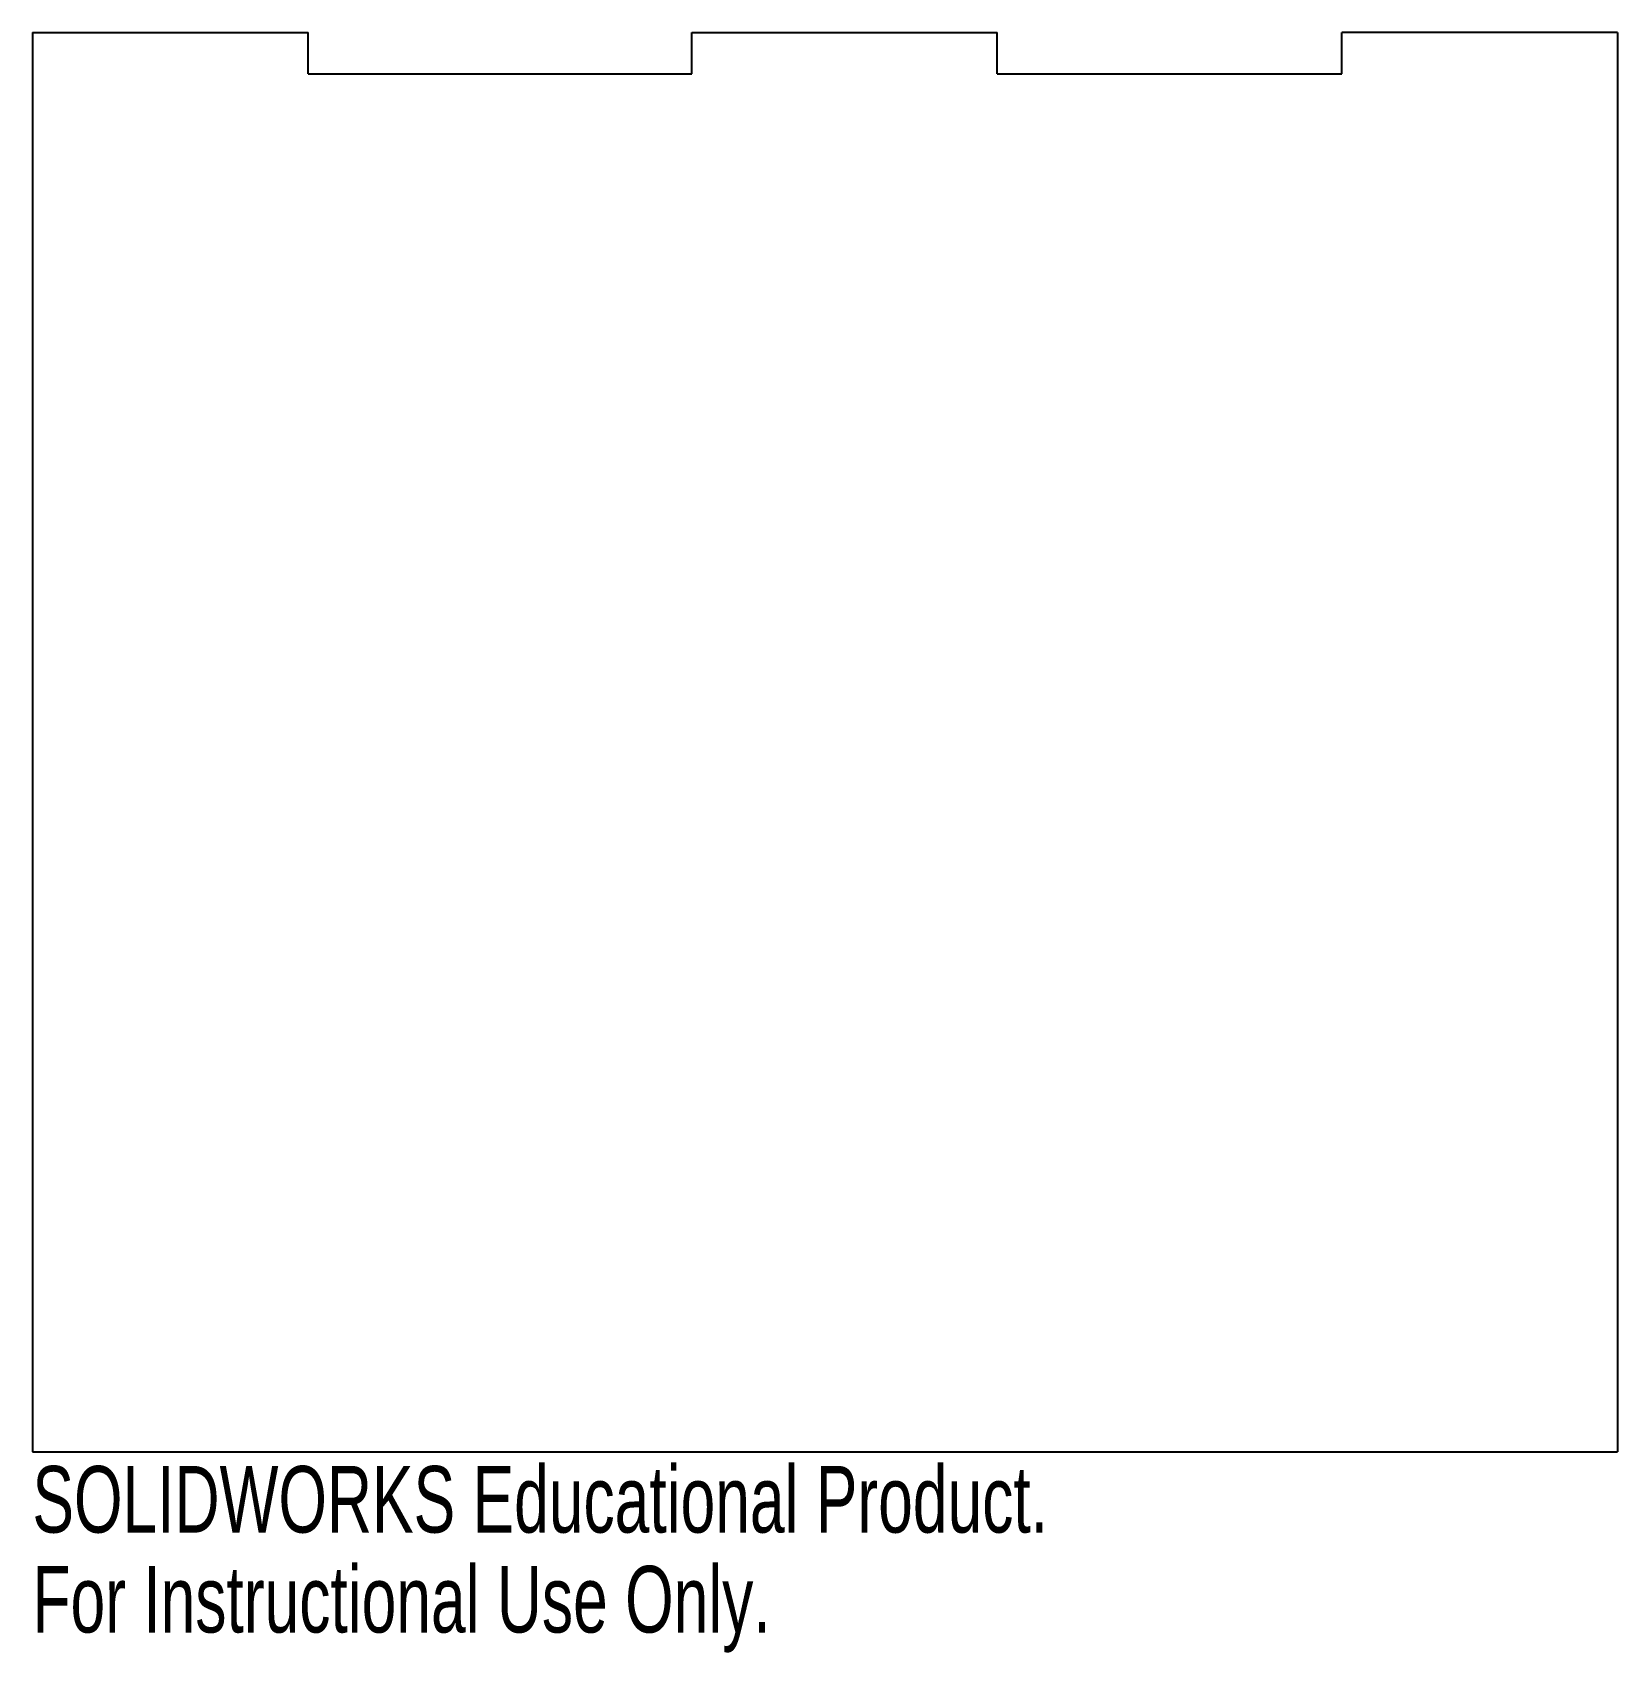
# Model space of a CAD drawing. Header units: millimetres. Extents: x -56 to 58, y -65 to 53.
import ezdxf

# ---------------------------------------------------------------- set-up
doc = ezdxf.new("R2010")
doc.units = ezdxf.units.MM
doc.styles.add('SLDTEXTSTYLE0', font='TXT', dxfattribs={"width": 0.7})

msp = doc.modelspace()

# ---------------------------------------------------------------- linework, layer by layer
at = {"color": 7, "linetype": 'Continuous', "lineweight": 25}
for p, q in [((-56.5, 53), (-36.5, 53)), ((-56.5, 53), (-56.5, -50)), ((-36.5, 50), (-36.5, 53)), ((-8.66, 53), (13.5, 53)), ((-8.66, 50), (-8.66, 53)), ((13.5, 50), (13.5, 53)), ((58.5, 53), (38.5, 53)), ((38.5, 50), (38.5, 53)), ((58.5, 53), (58.5, -50)), ((-36.5, 50), (-8.66, 50)), ((13.5, 50), (38.5, 50)), ((-56.5, -50), (58.5, -50))]:
    msp.add_line(p, q, dxfattribs=at)

# ---------------------------------------------------------------- texts
at = {"color": 7, "linetype": 'Continuous', "char_height": 4.8336, "attachment_point": 1, "style": 'SLDTEXTSTYLE0'}
for s, insert in [('SOLIDWORKS Educational Product.', (-56.5, -51.02)), ('For Instructional Use Only.', (-56.5, -58.27))]:
    msp.add_mtext(s, dxfattribs=dict(at, insert=insert))

doc.saveas('drawing.dxf')
